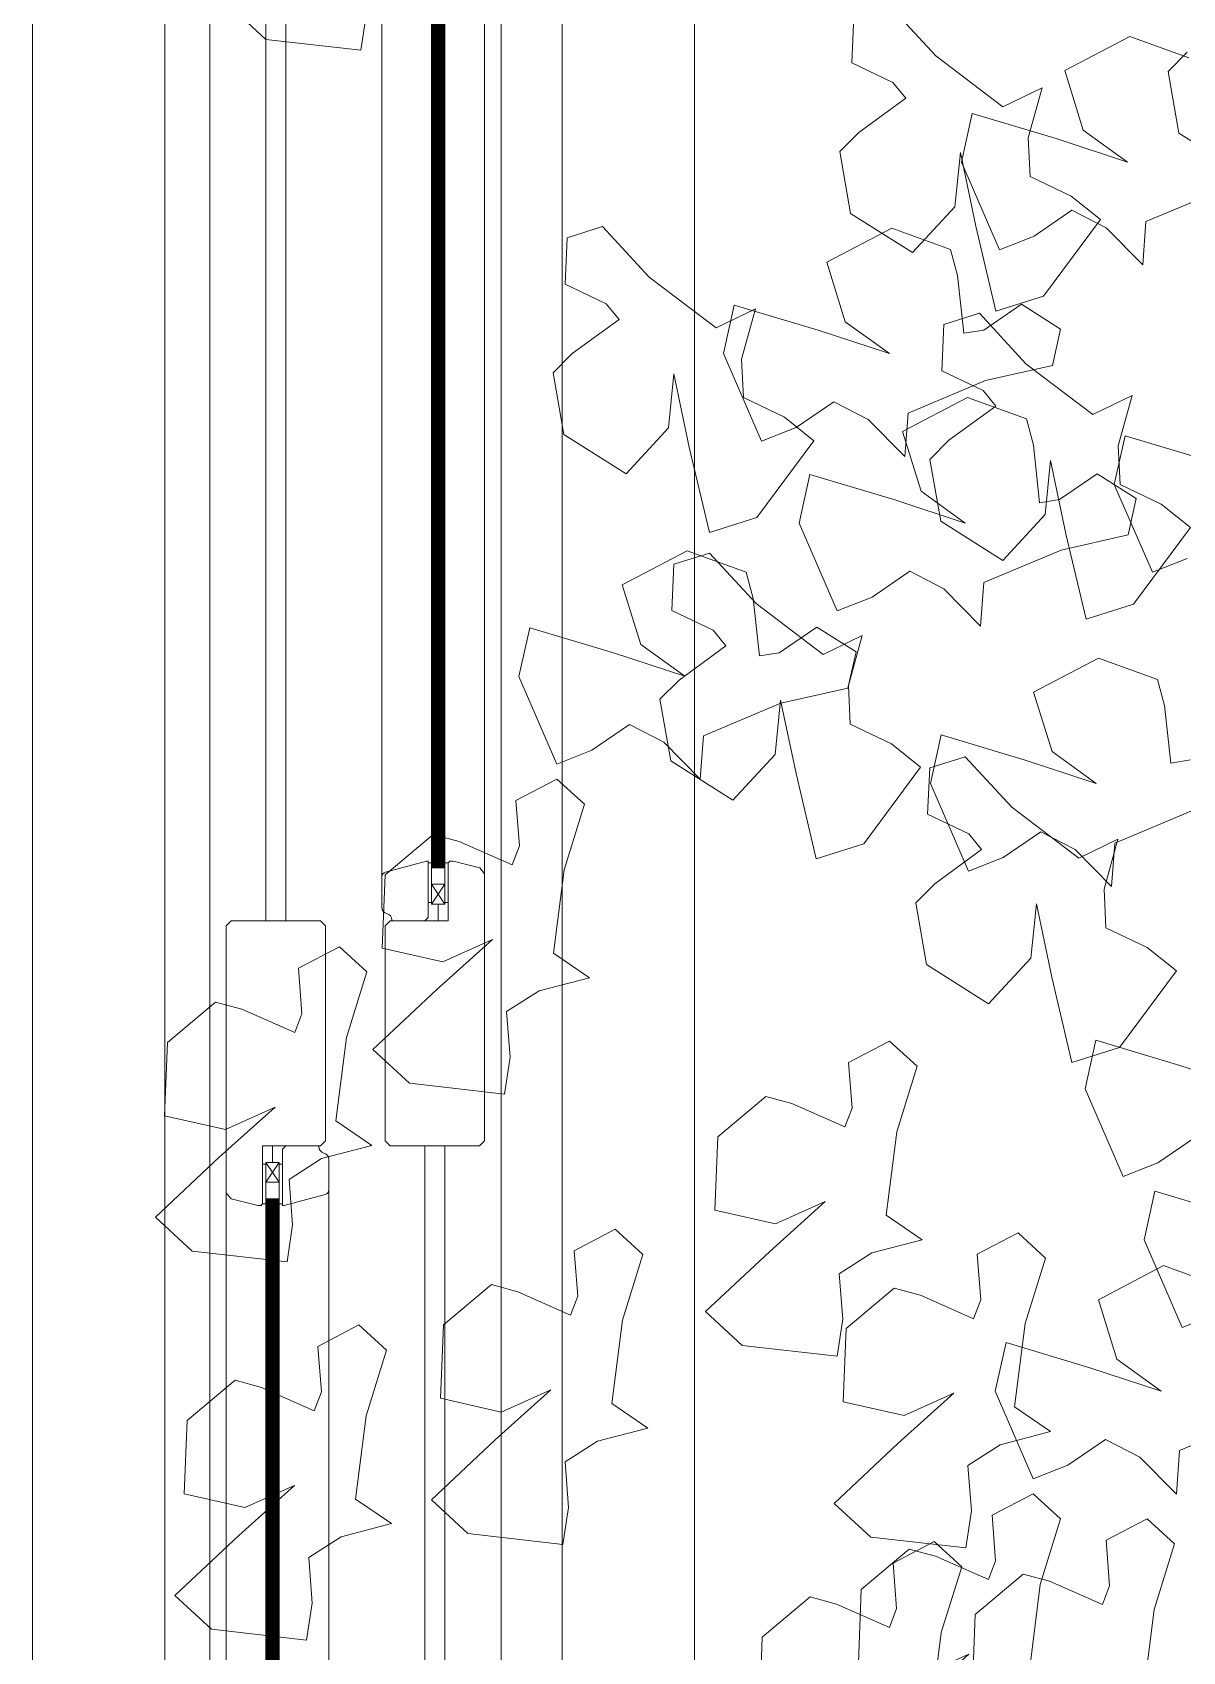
# Model space of a CAD drawing. Header units: metres. Extents: x -44 to 358, y -286 to 66.
# Drawn here: x 10.0783 to 10.4257, y -263.5279 to -263.0389 of the extents above; entities that cross this region are included whole.
import ezdxf

# ---------------------------------------------------------------- set-up
doc = ezdxf.new("R2010")
doc.units = ezdxf.units.M
doc.header["$LTSCALE"] = 0.3
for name, color, linetype, lineweight in [('A-DOOR', 7, 'Continuous', 5), ('ARBOLES', 86, 'Continuous', 0), ('baños', 141, 'Continuous', 0), ('Columnas', 7, 'Continuous', 18), ('cristales', 131, 'Continuous', 0), ('muros bajitos', 252, 'Continuous', 5)]:
    doc.layers.add(name, color=color, linetype=linetype, lineweight=lineweight)

# ---------------------------------------------------------------- blocks, each defined once
blk = doc.blocks.new('TREES')
at = {"layer": 'ARBOLES', "color": 252, "true_color": 0x8da178}
for p, q in [((-0.04933, -0.07203), (-0.05103, -0.07956)), ((-0.03613, -0.07207), (-0.03791, -0.08089)), ((-0.02421, -0.07679), (-0.02594, -0.07336)), ((0.05803, -0.08168), (0.06145, -0.07495)), ((0.14388, -0.07387), (0.14177, -0.07709)), ((0.15229, -0.07896), (0.14388, -0.07387)), ((-0.00196, -0.07547), (-0.00427, -0.07853)), ((0.00496, -0.07693), (-0.00196, -0.07547)), ((-0.04084, -0.08086), (-0.04385, -0.07725)), ((-0.03282, -0.08153), (-0.02421, -0.07679)), ((0.01361, -0.07721), (0.00496, -0.07693)), ((0.09831, -0.0767), (0.0962, -0.07992)), ((0.10672, -0.08178), (0.09831, -0.0767)), ((0.14177, -0.07709), (0.14015, -0.0815)), ((-0.05103, -0.07956), (-0.05281, -0.08839)), ((-0.00427, -0.07853), (-0.00168, -0.08253)), ((0.0962, -0.07992), (0.09458, -0.08432)), ((0.15428, -0.08369), (0.15229, -0.07896)), ((-0.08243, -0.08138), (-0.08191, -0.08338)), ((-0.07319, -0.08835), (-0.07727, -0.08072)), ((-0.03911, -0.08429), (-0.04084, -0.08086)), ((-0.03791, -0.08089), (-0.03282, -0.08153)), ((0.04966, -0.08161), (0.05181, -0.08339)), ((0.13095, -0.08113), (0.13326, -0.08496)), ((0.13622, -0.08205), (0.13095, -0.08113)), ((0.14015, -0.0815), (0.13622, -0.08205)), ((-0.11324, -0.08239), (-0.11501, -0.09122)), ((-0.00168, -0.08253), (0.00295, -0.08173)), ((0.00295, -0.08173), (0.00495, -0.08228)), ((0.00495, -0.08228), (0.00306, -0.08793)), ((0.05181, -0.08339), (0.05803, -0.08168)), ((0.10871, -0.08651), (0.10672, -0.08178)), ((-0.13716, -0.09115), (-0.14124, -0.08352)), ((-0.10131, -0.08711), (-0.10304, -0.08368)), ((-0.08775, -0.08458), (-0.09036, -0.08555)), ((-0.08191, -0.08338), (-0.08775, -0.08458)), ((-0.04772, -0.08903), (-0.03911, -0.08429)), ((0.08538, -0.08395), (0.0877, -0.08779)), ((0.09065, -0.08488), (0.08538, -0.08395)), ((0.09458, -0.08432), (0.09065, -0.08488)), ((0.13326, -0.08496), (0.1287, -0.09231)), ((0.14574, -0.08657), (0.15428, -0.08369)), ((-0.09036, -0.08555), (-0.09199, -0.09179)), ((0.10018, -0.08939), (0.10871, -0.08651)), ((0.13837, -0.08886), (0.14574, -0.08657)), ((-0.10992, -0.09186), (-0.10131, -0.08711)), ((-0.06871, -0.08826), (-0.07319, -0.08835)), ((-0.07215, -0.09236), (-0.06871, -0.08826)), ((0.00306, -0.08793), (0.0026, -0.09069)), ((0.0877, -0.08779), (0.08313, -0.09513)), ((-0.15433, -0.08835), (-0.15596, -0.09459)), ((-0.10869, -0.08947), (-0.11085, -0.09371)), ((-0.10489, -0.08994), (-0.10869, -0.08947)), ((-0.10269, -0.09667), (-0.10489, -0.08994)), ((-0.05281, -0.08839), (-0.04772, -0.08903)), ((-0.01228, -0.08925), (-0.01445, -0.09318)), ((-0.01045, -0.09428), (-0.01228, -0.08925)), ((0.06764, -0.08889), (0.06553, -0.09211)), ((0.07605, -0.09398), (0.06764, -0.08889)), ((0.0928, -0.09168), (0.10018, -0.08939)), ((0.14397, -0.0889), (0.13837, -0.08886)), ((0.14907, -0.09279), (0.14397, -0.0889)), ((-0.13268, -0.09106), (-0.13716, -0.09115)), ((-0.13612, -0.09516), (-0.13268, -0.09106)), ((-0.11501, -0.09122), (-0.10992, -0.09186)), ((-0.08195, -0.09565), (-0.07911, -0.09082)), ((-0.07911, -0.09082), (-0.08082, -0.09835)), ((-0.03001, -0.09144), (-0.03232, -0.09449)), ((-0.02309, -0.0929), (-0.03001, -0.09144)), ((0.0026, -0.09069), (0.00719, -0.09522)), ((-0.09199, -0.09179), (-0.08787, -0.09812)), ((-0.07364, -0.09604), (-0.07215, -0.09236)), ((-0.01445, -0.09318), (-0.02309, -0.0929)), ((0.06553, -0.09211), (0.06391, -0.09652)), ((0.0984, -0.09172), (0.0928, -0.09168)), ((0.1035, -0.09561), (0.0984, -0.09172)), ((0.1287, -0.09231), (0.12398, -0.09757)), ((0.14565, -0.09953), (0.14907, -0.09279)), ((-0.15596, -0.09459), (-0.15184, -0.10092)), ((-0.14592, -0.09845), (-0.14308, -0.09362)), ((-0.14308, -0.09362), (-0.14479, -0.10115)), ((-0.11085, -0.09371), (-0.10785, -0.09732)), ((-0.03232, -0.09449), (-0.02973, -0.09849)), ((-0.00801, -0.09741), (-0.01045, -0.09428)), ((0.00719, -0.09522), (0.01473, -0.09481)), ((0.07804, -0.09871), (0.07605, -0.09398)), ((-0.1376, -0.09884), (-0.13612, -0.09516)), ((-0.08787, -0.09812), (-0.08195, -0.09565)), ((-0.07063, -0.09965), (-0.07364, -0.09604)), ((-0.00338, -0.09661), (-0.00801, -0.09741)), ((0.00046, -0.09682), (-0.00338, -0.09661)), ((0.05471, -0.09614), (0.05703, -0.09998)), ((0.05998, -0.09707), (0.05471, -0.09614)), ((0.06391, -0.09652), (0.05998, -0.09707)), ((0.08313, -0.09513), (0.07841, -0.10039)), ((0.10008, -0.10235), (0.1035, -0.09561)), ((0.13023, -0.10086), (0.13185, -0.09645)), ((0.13185, -0.09645), (0.13333, -0.09499)), ((0.13333, -0.09499), (0.13728, -0.09945)), ((-0.10785, -0.09732), (-0.10733, -0.09933)), ((-0.09861, -0.10429), (-0.10269, -0.09667)), ((-0.02973, -0.09849), (-0.0251, -0.09769)), ((-0.0251, -0.09769), (-0.0231, -0.09825)), ((-0.0231, -0.09825), (-0.02499, -0.1039)), ((0.00243, -0.09706), (0.00011, -0.10012)), ((0.00026, -0.10665), (0.00046, -0.09682)), ((0.00935, -0.09852), (0.00243, -0.09706)), ((0.08628, -0.09927), (0.08776, -0.09782)), ((0.08776, -0.09782), (0.09171, -0.10228)), ((0.12398, -0.09757), (0.12547, -0.1011)), ((-0.15184, -0.10092), (-0.14592, -0.09845)), ((-0.1346, -0.10245), (-0.1376, -0.09884)), ((-0.12532, -0.09886), (-0.12749, -0.10311)), ((-0.12152, -0.09934), (-0.12532, -0.09886)), ((-0.11932, -0.10606), (-0.12152, -0.09934)), ((-0.10733, -0.09933), (-0.11317, -0.10052)), ((-0.08082, -0.09835), (-0.08259, -0.10718)), ((-0.06889, -0.10308), (-0.07063, -0.09965)), ((-0.01527, -0.09954), (-0.00959, -0.10479)), ((-0.0125, -0.10441), (-0.01527, -0.09954)), ((0.01799, -0.0988), (0.00935, -0.09852)), ((0.06951, -0.10158), (0.07804, -0.09871)), ((0.08466, -0.10368), (0.08628, -0.09927)), ((0.13728, -0.09945), (0.13943, -0.10123)), ((0.13943, -0.10123), (0.14565, -0.09953)), ((-0.14479, -0.10115), (-0.14656, -0.10998)), ((-0.11578, -0.1015), (-0.11741, -0.10774)), ((-0.11317, -0.10052), (-0.11578, -0.1015)), ((0.00011, -0.10012), (0.00271, -0.10412)), ((0.05703, -0.09998), (0.05246, -0.10732)), ((0.06213, -0.10388), (0.06951, -0.10158)), ((0.07841, -0.10039), (0.0799, -0.10393)), ((0.12547, -0.1011), (0.13023, -0.10086)), ((-0.13286, -0.10588), (-0.1346, -0.10245)), ((-0.12749, -0.10311), (-0.12448, -0.10672)), ((-0.07751, -0.10782), (-0.06889, -0.10308)), ((0.09171, -0.10228), (0.09386, -0.10406)), ((0.09386, -0.10406), (0.10008, -0.10235)), ((0.12548, -0.10203), (0.12337, -0.10525)), ((0.13389, -0.10712), (0.12548, -0.10203)), ((-0.09413, -0.1042), (-0.09861, -0.10429)), ((-0.09757, -0.1083), (-0.09413, -0.1042)), ((-0.03068, -0.10427), (-0.03285, -0.10819)), ((-0.02885, -0.1093), (-0.03068, -0.10427)), ((-0.02499, -0.1039), (-0.02545, -0.10665)), ((-0.01332, -0.11078), (-0.0125, -0.10441)), ((-0.00959, -0.10479), (-0.00284, -0.11074)), ((0.00271, -0.10412), (0.00734, -0.10332)), ((0.00734, -0.10332), (0.00933, -0.10387)), ((0.00933, -0.10387), (0.00745, -0.10952)), ((0.06773, -0.10392), (0.06213, -0.10388)), ((0.07283, -0.10781), (0.06773, -0.10392)), ((0.0799, -0.10393), (0.08466, -0.10368)), ((-0.14147, -0.11062), (-0.13286, -0.10588)), ((-0.11524, -0.11368), (-0.11932, -0.10606)), ((-0.04841, -0.10646), (-0.05072, -0.10951)), ((-0.04149, -0.10791), (-0.04841, -0.10646)), ((0.12337, -0.10525), (0.12175, -0.10966)), ((-0.12448, -0.10672), (-0.12396, -0.10872)), ((-0.11741, -0.10774), (-0.11329, -0.11406)), ((-0.10737, -0.11159), (-0.10453, -0.10676)), ((-0.10453, -0.10676), (-0.10624, -0.1143)), ((-0.08259, -0.10718), (-0.07751, -0.10782)), ((-0.03285, -0.10819), (-0.04149, -0.10791)), ((-0.02545, -0.10665), (-0.02086, -0.11119)), ((-0.00284, -0.11074), (0.00026, -0.10665)), ((0.05246, -0.10732), (0.04774, -0.11259)), ((0.06942, -0.11454), (0.07283, -0.10781)), ((0.13588, -0.11185), (0.13389, -0.10712)), ((-0.1298, -0.10992), (-0.13241, -0.11089)), ((-0.12396, -0.10872), (-0.1298, -0.10992)), ((-0.09905, -0.11198), (-0.09757, -0.1083)), ((-0.05072, -0.10951), (-0.04813, -0.11351)), ((-0.02641, -0.11243), (-0.02885, -0.1093)), ((0.00745, -0.10952), (0.00698, -0.11228)), ((0.11255, -0.10929), (0.11486, -0.11312)), ((0.11782, -0.11022), (0.11255, -0.10929)), ((0.12175, -0.10966), (0.11782, -0.11022)), ((-0.14656, -0.10998), (-0.14147, -0.11062)), ((-0.13241, -0.11089), (-0.13404, -0.11713)), ((-0.11329, -0.11406), (-0.10737, -0.11159)), ((-0.02178, -0.11163), (-0.02641, -0.11243)), ((-0.01794, -0.11184), (-0.02178, -0.11163)), ((-0.02086, -0.11119), (-0.01332, -0.11078)), ((0.05399, -0.11588), (0.05561, -0.11147)), ((0.05561, -0.11147), (0.05709, -0.11001)), ((0.05709, -0.11001), (0.06104, -0.11447)), ((-0.09605, -0.11559), (-0.09905, -0.11198)), ((-0.04813, -0.11351), (-0.0435, -0.11271)), ((-0.0435, -0.11271), (-0.0415, -0.11326)), ((-0.0415, -0.11326), (-0.04339, -0.11892)), ((-0.01814, -0.12167), (-0.01794, -0.11184)), ((0.00698, -0.11228), (0.01157, -0.11681)), ((0.11486, -0.11312), (0.1103, -0.12047)), ((0.12734, -0.11473), (0.13588, -0.11185)), ((-0.11076, -0.1136), (-0.11524, -0.11368)), ((-0.1142, -0.1177), (-0.11076, -0.1136)), ((-0.10624, -0.1143), (-0.10801, -0.12313)), ((-0.03367, -0.11456), (-0.02799, -0.1198)), ((-0.0309, -0.11943), (-0.03367, -0.11456)), ((0.06104, -0.11447), (0.06319, -0.11625)), ((0.06319, -0.11625), (0.06942, -0.11454)), ((0.11997, -0.11702), (0.12734, -0.11473)), ((-0.124, -0.12099), (-0.12116, -0.11616)), ((-0.12116, -0.11616), (-0.12287, -0.12369)), ((-0.09431, -0.11903), (-0.09605, -0.11559)), ((0.01157, -0.11681), (0.01911, -0.1164)), ((0.04923, -0.11612), (0.05399, -0.11588)), ((0.09306, -0.11613), (0.09095, -0.11935)), ((0.10147, -0.12122), (0.09306, -0.11613)), ((-0.13404, -0.11713), (-0.12992, -0.12346)), ((-0.11569, -0.12138), (-0.1142, -0.1177)), ((-0.09029, -0.1167), (-0.09245, -0.12095)), ((-0.08648, -0.11718), (-0.09029, -0.1167)), ((-0.08429, -0.1239), (-0.08648, -0.11718)), ((0.12557, -0.11706), (0.11997, -0.11702)), ((0.13067, -0.12095), (0.12557, -0.11706)), ((-0.10292, -0.12377), (-0.09431, -0.11903)), ((-0.04339, -0.11892), (-0.04385, -0.12167)), ((-0.03173, -0.1258), (-0.0309, -0.11943)), ((-0.02799, -0.1198), (-0.02124, -0.12576)), ((0.09095, -0.11935), (0.08933, -0.12375)), ((-0.12992, -0.12346), (-0.124, -0.12099)), ((-0.11268, -0.12499), (-0.11569, -0.12138)), ((-0.09245, -0.12095), (-0.08945, -0.12456)), ((0.10346, -0.12594), (0.10147, -0.12122)), ((0.1103, -0.12047), (0.10558, -0.12573)), ((0.12725, -0.12769), (0.13067, -0.12095)), ((-0.10801, -0.12313), (-0.10292, -0.12377)), ((-0.04385, -0.12167), (-0.03926, -0.1262)), ((-0.02124, -0.12576), (-0.01814, -0.12167)), ((0.11345, -0.12461), (0.11493, -0.12316)), ((0.11493, -0.12316), (0.11888, -0.12762)), ((-0.12287, -0.12369), (-0.12464, -0.13252)), ((-0.08945, -0.12456), (-0.08893, -0.12656)), ((-0.08021, -0.13153), (-0.08429, -0.1239)), ((0.08013, -0.12338), (0.08245, -0.12722)), ((0.0854, -0.12431), (0.08013, -0.12338)), ((0.08933, -0.12375), (0.0854, -0.12431)), ((0.11183, -0.12902), (0.11345, -0.12461)), ((-0.11094, -0.12842), (-0.11268, -0.12499)), ((-0.08893, -0.12656), (-0.09476, -0.12776)), ((-0.03926, -0.1262), (-0.03173, -0.1258)), ((0.09493, -0.12882), (0.10346, -0.12594)), ((0.10558, -0.12573), (0.10707, -0.12927)), ((-0.09476, -0.12776), (-0.09738, -0.12873)), ((0.08245, -0.12722), (0.07788, -0.13456)), ((0.11888, -0.12762), (0.12103, -0.12939)), ((0.12103, -0.12939), (0.12725, -0.12769)), ((-0.11956, -0.13316), (-0.11094, -0.12842)), ((-0.09738, -0.12873), (-0.09901, -0.13497)), ((0.08755, -0.13111), (0.09493, -0.12882)), ((0.10707, -0.12927), (0.11183, -0.12902)), ((-0.07573, -0.13144), (-0.08021, -0.13153)), ((-0.07917, -0.13554), (-0.07573, -0.13144)), ((-0.00876, -0.13056), (-0.01093, -0.13448)), ((-0.00693, -0.13559), (-0.00876, -0.13056)), ((0.09315, -0.13115), (0.08755, -0.13111)), ((0.09825, -0.13504), (0.09315, -0.13115)), ((-0.12464, -0.13252), (-0.11956, -0.13316)), ((-0.02649, -0.13275), (-0.02881, -0.1358)), ((-0.01957, -0.1342), (-0.02649, -0.13275)), ((-0.08897, -0.13883), (-0.08613, -0.134)), ((-0.08613, -0.134), (-0.08784, -0.14153)), ((-0.01093, -0.13448), (-0.01957, -0.1342)), ((0.07788, -0.13456), (0.07316, -0.13982)), ((-0.09901, -0.13497), (-0.09489, -0.1413)), ((-0.08065, -0.13922), (-0.07917, -0.13554)), ((-0.02881, -0.1358), (-0.02621, -0.1398)), ((-0.00449, -0.13871), (-0.00693, -0.13559)), ((0.09483, -0.14178), (0.09825, -0.13504)), ((0.00014, -0.13791), (-0.00449, -0.13871)), ((0.00398, -0.13813), (0.00014, -0.13791)), ((0.00378, -0.14796), (0.00398, -0.13813)), ((0.08103, -0.1387), (0.08251, -0.13725)), ((0.08251, -0.13725), (0.08646, -0.14171)), ((-0.09489, -0.1413), (-0.08897, -0.13883)), ((-0.07765, -0.14283), (-0.08065, -0.13922)), ((-0.02621, -0.1398), (-0.02158, -0.139)), ((-0.02158, -0.139), (-0.01958, -0.13955)), ((-0.01958, -0.13955), (-0.02147, -0.1452)), ((0.07316, -0.13982), (0.07465, -0.14336)), ((0.07941, -0.14311), (0.08103, -0.1387)), ((-0.08784, -0.14153), (-0.08961, -0.15036)), ((-0.05433, -0.14088), (-0.0565, -0.1448)), ((-0.0525, -0.14591), (-0.05433, -0.14088)), ((-0.01175, -0.14085), (-0.00608, -0.14609)), ((-0.00898, -0.14572), (-0.01175, -0.14085)), ((-0.07591, -0.14626), (-0.07765, -0.14283)), ((-0.07206, -0.14307), (-0.07437, -0.14612)), ((-0.06514, -0.14452), (-0.07206, -0.14307)), ((0.07465, -0.14336), (0.07941, -0.14311)), ((0.08646, -0.14171), (0.08861, -0.14349)), ((0.08861, -0.14349), (0.09483, -0.14178)), ((-0.0565, -0.1448), (-0.06514, -0.14452)), ((-0.08452, -0.151), (-0.07591, -0.14626)), ((-0.07437, -0.14612), (-0.07178, -0.15012)), ((-0.05006, -0.14904), (-0.0525, -0.14591)), ((-0.02147, -0.1452), (-0.02194, -0.14796)), ((-0.00981, -0.15208), (-0.00898, -0.14572)), ((-0.00608, -0.14609), (0.00068, -0.15204)), ((-0.04543, -0.14823), (-0.05006, -0.14904)), ((-0.04159, -0.14845), (-0.04543, -0.14823)), ((-0.02194, -0.14796), (-0.01735, -0.15249)), ((0.00068, -0.15204), (0.00378, -0.14796)), ((-0.07178, -0.15012), (-0.06715, -0.14932)), ((-0.06715, -0.14932), (-0.06515, -0.14987)), ((-0.06515, -0.14987), (-0.06704, -0.15553)), ((-0.04179, -0.15828), (-0.04159, -0.14845)), ((-0.08961, -0.15036), (-0.08452, -0.151)), ((-0.05732, -0.15117), (-0.05164, -0.15641)), ((-0.05455, -0.15604), (-0.05732, -0.15117)), ((-0.01735, -0.15249), (-0.00981, -0.15208)), ((-0.06704, -0.15553), (-0.0675, -0.15828)), ((-0.05537, -0.1624), (-0.05455, -0.15604)), ((-0.05164, -0.15641), (-0.04489, -0.16237)), ((0.0035, -0.1559), (0.00134, -0.15982)), ((0.00534, -0.16093), (0.0035, -0.1559)), ((-0.0675, -0.15828), (-0.06291, -0.16281)), ((-0.04489, -0.16237), (-0.04179, -0.15828)), ((-0.01422, -0.15808), (-0.01654, -0.16114)), ((-0.0073, -0.15954), (-0.01422, -0.15808)), ((0.00134, -0.15982), (-0.0073, -0.15954)), ((-0.03505, -0.16154), (-0.03721, -0.16547)), ((-0.03322, -0.16657), (-0.03505, -0.16154)), ((-0.01654, -0.16114), (-0.01394, -0.16514)), ((0.00778, -0.16405), (0.00534, -0.16093)), ((-0.06291, -0.16281), (-0.05537, -0.1624)), ((0.01241, -0.16325), (0.00778, -0.16405)), ((0.01625, -0.16347), (0.01241, -0.16325)), ((-0.05277, -0.16373), (-0.05509, -0.16678)), ((-0.04585, -0.16519), (-0.05277, -0.16373)), ((-0.01394, -0.16514), (-0.00932, -0.16434)), ((-0.00932, -0.16434), (-0.00732, -0.16489)), ((-0.00732, -0.16489), (-0.0092, -0.17054)), ((0.01605, -0.1733), (0.01625, -0.16347)), ((-0.03721, -0.16547), (-0.04585, -0.16519)), ((-0.03077, -0.1697), (-0.03322, -0.16657)), ((0.00052, -0.16619), (0.00619, -0.17143)), ((0.00328, -0.17106), (0.00052, -0.16619)), ((0.05743, -0.16629), (0.05359, -0.16608)), ((0.05723, -0.17612), (0.05743, -0.16629)), ((-0.05509, -0.16678), (-0.05249, -0.17078)), ((-0.02614, -0.1689), (-0.03077, -0.1697)), ((-0.0223, -0.16911), (-0.02614, -0.1689)), ((-0.0225, -0.17894), (-0.0223, -0.16911)), ((-0.05249, -0.17078), (-0.04787, -0.16998)), ((-0.04787, -0.16998), (-0.04587, -0.17053)), ((-0.04587, -0.17053), (-0.04775, -0.17619)), ((-0.0092, -0.17054), (-0.00967, -0.1733)), ((0.00246, -0.17742), (0.00328, -0.17106)), ((0.00619, -0.17143), (0.01295, -0.17738)), ((-0.03803, -0.17183), (-0.03236, -0.17708)), ((-0.03527, -0.1767), (-0.03803, -0.17183)), ((-0.00967, -0.1733), (-0.00508, -0.17783)), ((0.01295, -0.17738), (0.01605, -0.1733)), ((-0.04775, -0.17619), (-0.04822, -0.17894)), ((0.05413, -0.18021), (0.05723, -0.17612)), ((-0.03609, -0.18307), (-0.03527, -0.1767)), ((-0.03236, -0.17708), (-0.0256, -0.18303)), ((-0.00508, -0.17783), (0.00246, -0.17742)), ((-0.04822, -0.17894), (-0.04363, -0.18347)), ((-0.0256, -0.18303), (-0.0225, -0.17894)), ((-0.04363, -0.18347), (-0.03609, -0.18307))]:
    blk.add_line(p, q, dxfattribs=at)
blk = doc.blocks.new('A$C6528a993')
at = {"layer": 'A-DOOR'}
for p, q in [((13.51179, 20.90004), (15.18811, 20.90004)), ((13.55, 20.86008), (15.15, 20.86008)), ((13.67213, 20.83663), (14.30187, 20.83663)), ((14.30001, 20.83518), (14.298, 20.82713)), ((14.30187, 20.83663), (14.30001, 20.83518)), ((14.3825, 20.83663), (14.30187, 20.83663)), ((14.384, 20.83513), (14.3825, 20.83663)), ((14.384, 20.80813), (14.384, 20.83513)), ((14.298, 20.82713), (14.298, 20.82613)), ((14.298, 20.82613), (14.2985, 20.82563)), ((14.2985, 20.82563), (14.316, 20.82563)), ((14.311, 20.82463), (14.305, 20.82063)), ((14.311, 20.82063), (14.305, 20.82463)), ((14.316, 20.82563), (14.316, 20.80813)), ((14.316, 20.82263), (14.311, 20.82263)), ((14.316, 20.82263), (14.311, 20.82263)), ((14.30277, 20.80563), (13.67123, 20.80563)), ((14.316, 20.80813), (14.3175, 20.80663)), ((14.3175, 20.80663), (14.3825, 20.80663)), ((14.384, 20.80813), (14.3825, 20.80663)), ((14.3175, 20.78863), (14.316, 20.78713)), ((14.316, 20.78713), (14.316, 20.76013)), ((14.3825, 20.78863), (14.3175, 20.78863)), ((14.384, 20.78713), (14.3825, 20.78863)), ((14.384, 20.76963), (14.384, 20.78713)), ((14.39723, 20.78963), (15.02877, 20.78963)), ((14.384, 20.77263), (14.389, 20.77263)), ((14.384, 20.77263), (14.389, 20.77263)), ((14.389, 20.77063), (14.395, 20.77463)), ((14.389, 20.77463), (14.395, 20.77063)), ((14.4015, 20.76963), (14.384, 20.76963)), ((14.39999, 20.76009), (14.402, 20.76813)), ((14.402, 20.76913), (14.4015, 20.76963)), ((14.402, 20.76813), (14.402, 20.76913)), ((14.316, 20.76013), (14.3175, 20.75863)), ((14.3175, 20.75863), (14.39813, 20.75863)), ((14.39813, 20.75863), (14.39999, 20.76009)), ((15.02787, 20.75863), (14.39813, 20.75863)), ((13.55, 20.74008), (15.15, 20.74008)), ((13.51, 20.70008), (15.19, 20.70008))]:
    blk.add_line(p, q, dxfattribs=at)
at = {"layer": 'A-DOOR', "color": 8}
for p, q in [((13.584, 20.84163), (15.116, 20.84163)), ((15.116, 20.82463), (14.384, 20.82463)), ((15.116, 20.81863), (14.384, 20.81863)), ((14.316, 20.77663), (13.584, 20.77663)), ((14.316, 20.77063), (13.584, 20.77063)), ((13.584, 20.75363), (15.116, 20.75363))]:
    blk.add_line(p, q, dxfattribs=at)
at = {"layer": 'A-DOOR', "color": 7}
for points in [[(13.663, 20.82063), (14.311, 20.82063), (14.311, 20.82463), (13.663, 20.82463)], [(15.037, 20.77463), (14.389, 20.77463), (14.389, 20.77063), (15.037, 20.77063)]]:
    blk.add_lwpolyline(points, close=True, dxfattribs=at)
at = {"layer": 'A-DOOR'}
for points in [[(13.663, 20.82463), (14.311, 20.82463), (14.311, 20.82063), (13.663, 20.82063)], [(14.2985, 20.82563), (14.3105, 20.82563), (14.3105, 20.82463), (14.2985, 20.82463)], [(14.305, 20.82463), (14.3, 20.82463), (14.3, 20.82063), (14.305, 20.82063)], [(14.311, 20.82463), (14.305, 20.82463), (14.305, 20.82063), (14.311, 20.82063)], [(14.2985, 20.82063), (14.3105, 20.82063), (14.3105, 20.81963), (14.2985, 20.81963)], [(14.316, 20.82263), (14.311, 20.82263), (14.311, 20.82263), (14.316, 20.82263)], [(14.4015, 20.77463), (14.3895, 20.77463), (14.3895, 20.77563), (14.4015, 20.77563)], [(14.384, 20.77263), (14.389, 20.77263), (14.389, 20.77263), (14.384, 20.77263)], [(15.037, 20.77063), (14.389, 20.77063), (14.389, 20.77463), (15.037, 20.77463)], [(14.389, 20.77063), (14.395, 20.77063), (14.395, 20.77463), (14.389, 20.77463)], [(14.4015, 20.76963), (14.3895, 20.76963), (14.3895, 20.77063), (14.4015, 20.77063)], [(14.395, 20.77063), (14.4, 20.77063), (14.4, 20.77463), (14.395, 20.77463)]]:
    blk.add_lwpolyline(points, close=True, dxfattribs=at)
for points in [[(14.31385, 20.80713, -0.341999), (14.31579, 20.80863), (14.316, 20.80896), (14.316, 20.81863), (14.315, 20.81963), (14.298, 20.81963), (14.298, 20.81913), (14.30132, 20.80674, 0.339454), (14.30277, 20.80563), (14.31191, 20.80563, 0.341999)], [(14.38615, 20.78813, -0.341999), (14.38421, 20.78663), (14.384, 20.7863), (14.384, 20.77663), (14.385, 20.77563), (14.402, 20.77563), (14.402, 20.77613), (14.39868, 20.78852, 0.339454), (14.39723, 20.78963), (14.38809, 20.78963, 0.341999)]]:
    blk.add_lwpolyline(points, format="xyb", close=True, dxfattribs=at)
at = {"layer": 'cristales', "const_width": 0.004}
for points in [[(13.674, 20.82263), (14.3, 20.82263)], [(15.026, 20.77263), (14.4, 20.77263)]]:
    blk.add_lwpolyline(points, dxfattribs=at)
at = {"layer": 'muros bajitos'}
blk.add_line((13.25221, 20.90008), (15.20221, 20.90008), dxfattribs=at)
at = {"layer": 'ARBOLES', "xscale": 2.935254890295517, "yscale": 2.935254890295517, "zscale": 2.935254890295517, "rotation": 354.6252016265699}
for p in [(14.74661, 21.40892), (13.93098, 21.30104), (14.53071, 21.26508)]:
    blk.add_blockref('TREES', p, dxfattribs=at)
at = {"layer": 'baños', "linetype": 'Continuous', "flags": 8}
for tag, p in [('MODELNUMBER', (17.48536, 20.48119, 0)), ('TRADENAME', (17.48536, 20.48115, 0)), ('PRODUCT', (17.48536, 20.48111, 0)), ('MATERIAL', (17.48536, 20.48106, 0)), ('MODELNUMBER', (18.6601, 20.48119, 0)), ('TRADENAME', (18.6601, 20.48115, 0)), ('PRODUCT', (18.6601, 20.48111, 0)), ('MATERIAL', (18.6601, 20.48106, 0))]:
    blk.add_attdef(tag, p, '', height=0.0000254, rotation=180.0001, dxfattribs=at)

msp = doc.modelspace()

# ---------------------------------------------------------------- block references
at = {"layer": 'Columnas', "ltscale": 0.2, "rotation": 270}
msp.add_blockref('A$C6528a993', (-10.6218239, -248.9911924), dxfattribs=at)

doc.saveas('drawing.dxf')
